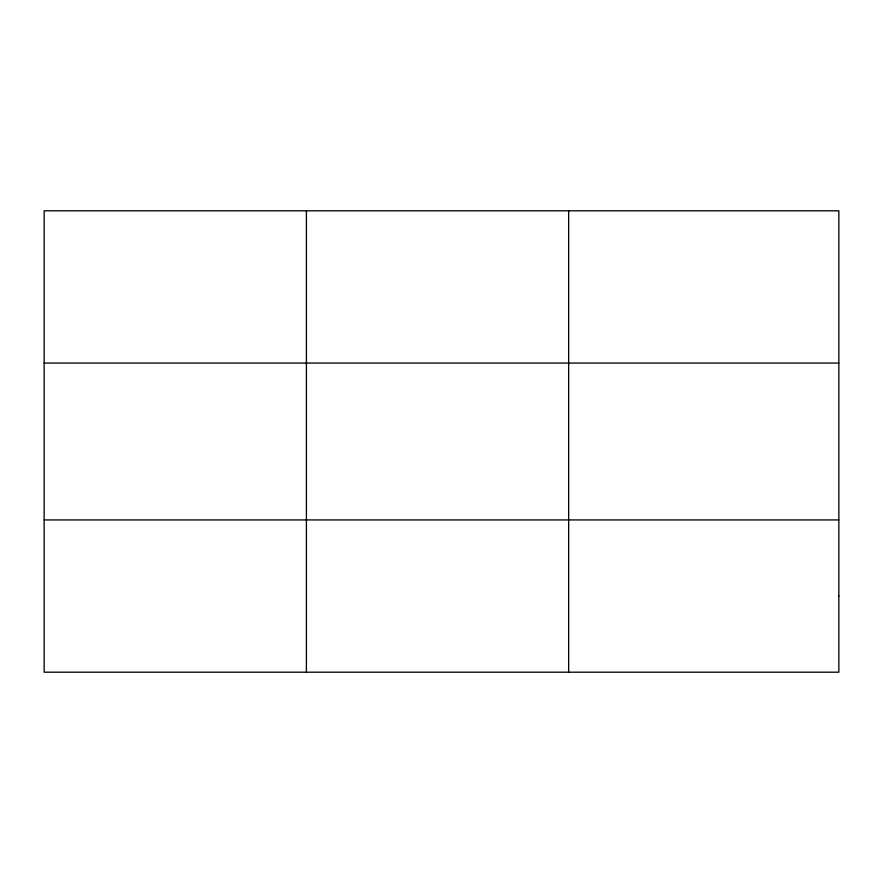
<?xml version="1.0" encoding="UTF-8"?>
<svg xmlns="http://www.w3.org/2000/svg" width="883" height="883" viewBox="0 0 883 883"><rect width="100%" height="100%" fill="white"/><g stroke="black" fill="none" stroke-linecap="round" stroke-linejoin="round"><path stroke-width="1.32" d="M306.401 672.195L306.401 210.805M568.652 672.195L568.652 210.805M44.15 363.068L838.85 363.068M44.15 519.932L838.85 519.932M838.85 596.058L838.85 672.195L44.15 672.195L44.15 210.805L838.85 210.805L838.85 596.058"/></g></svg>
